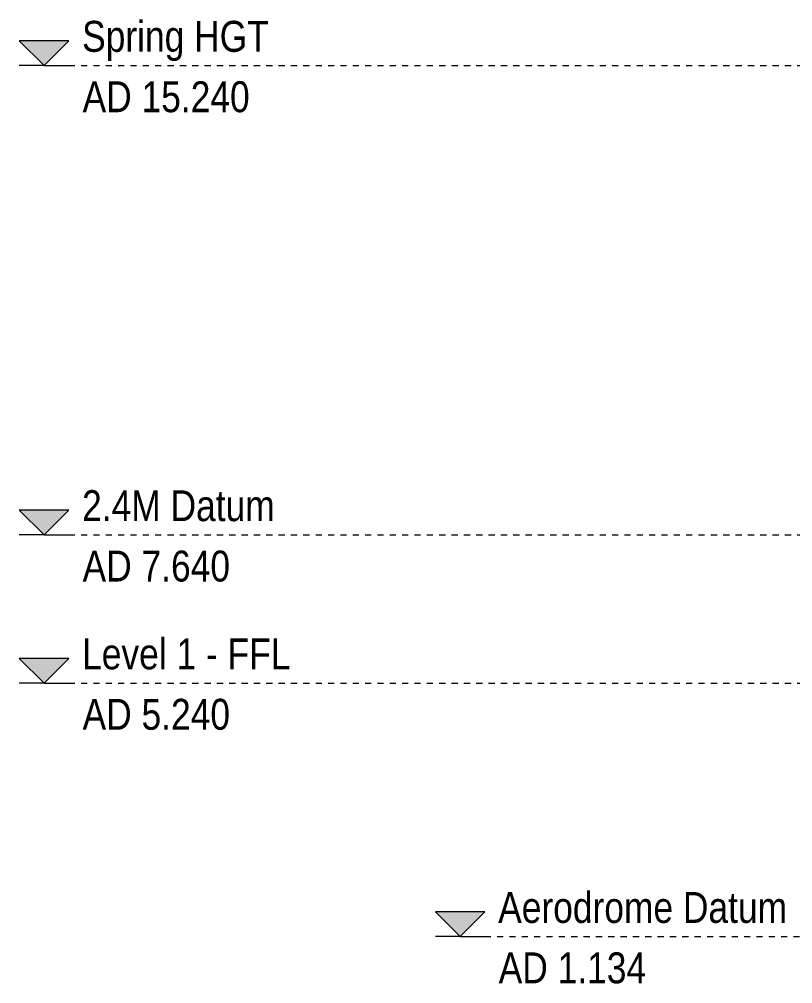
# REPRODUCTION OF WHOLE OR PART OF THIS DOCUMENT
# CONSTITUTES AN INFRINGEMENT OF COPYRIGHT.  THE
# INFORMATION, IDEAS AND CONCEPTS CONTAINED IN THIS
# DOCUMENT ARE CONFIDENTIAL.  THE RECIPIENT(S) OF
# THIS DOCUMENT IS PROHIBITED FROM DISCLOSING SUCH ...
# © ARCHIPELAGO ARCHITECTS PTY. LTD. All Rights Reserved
# Model space of a CAD drawing. Header units: metres. Extents: x -4613 to -4328, y -1 to 30.
# Drawn here: x -4612.93 to -4600.4, y 0.37 to 15.99 of the extents above; entities that cross this region are included whole.
import ezdxf

# ---------------------------------------------------------------- set-up
doc = ezdxf.new("R2010")
doc.units = ezdxf.units.M
doc.linetypes.add('AEC_Center', pattern=[0.024, 0.012, -0.004, 0.004, -0.004])
doc.layers.add('A-FLOR-LEVL', color=51, linetype='Continuous', lineweight=5)
doc.styles.add('Arial Narrow', font='ARIALN.TTF', dxfattribs={"height": 0.5})

# ---------------------------------------------------------------- blocks, each defined once
blk = doc.blocks.new('Level - Pres_AHD-2789823-SOUTH WEST')
at = {"layer": 'A-FLOR-LEVL'}
blk.add_hatch(color=256, dxfattribs=at).paths.add_polyline_path([(-4612.53, 5.24), (-4612.13, 5.64), (-4612.93, 5.64)])
for p, q in [((-4612.13, 5.64), (-4612.93, 5.64)), ((-4612.93, 5.64), (-4612.53, 5.24)), ((-4612.13, 5.64), (-4612.53, 5.24)), ((-4612.53, 5.24), (-4612.93, 5.24)), ((-4612.53, 5.24), (-4612.13, 5.24))]:
    blk.add_line(p, q, dxfattribs=at)

msp = doc.modelspace()

# ---------------------------------------------------------------- linework, layer by layer
at = {"layer": 'A-FLOR-LEVL', "linetype": 'AEC_Center'}
for p, q in [((-4612.13, 15.24), (-4477.322, 15.24)), ((-4612.13, 7.64), (-4477.322, 7.64)), ((-4612.13, 5.24), (-4477.322, 5.24)), ((-4605.392, 1.134), (-4477.322, 1.134))]:
    msp.add_line(p, q, dxfattribs=at)

# ---------------------------------------------------------------- block references
at = {"layer": 'A-FLOR-LEVL'}
for p in [(0, 10), (0, 2.4), (0, 0), (6.739, -4.106)]:
    msp.add_blockref('Level - Pres_AHD-2789823-SOUTH WEST', p, dxfattribs=at)

# ---------------------------------------------------------------- texts
at = {"layer": 'A-FLOR-LEVL', "char_height": 0.5, "attachment_point": 1, "style": 'Arial Narrow'}
for s, insert, width in [('Spring HGT', (-4611.913, 15.962), 3.67173), ('AD 15.240', (-4611.905, 14.984), 3.27088), ('2.4M Datum', (-4611.913, 8.362), 3.76793), ('AD 7.640', (-4611.905, 7.384), 2.88607), ('Level 1 - FFL', (-4611.913, 5.962), 4.10464), ('AD 5.240', (-4611.905, 4.984), 2.88607), ('Aerodrome Datum', (-4605.174, 1.856), 5.64388), ('AD 1.134', (-4605.166, 0.878), 2.88607)]:
    msp.add_mtext(s, dxfattribs=dict(at, insert=insert, width=width))

doc.saveas('drawing.dxf')
